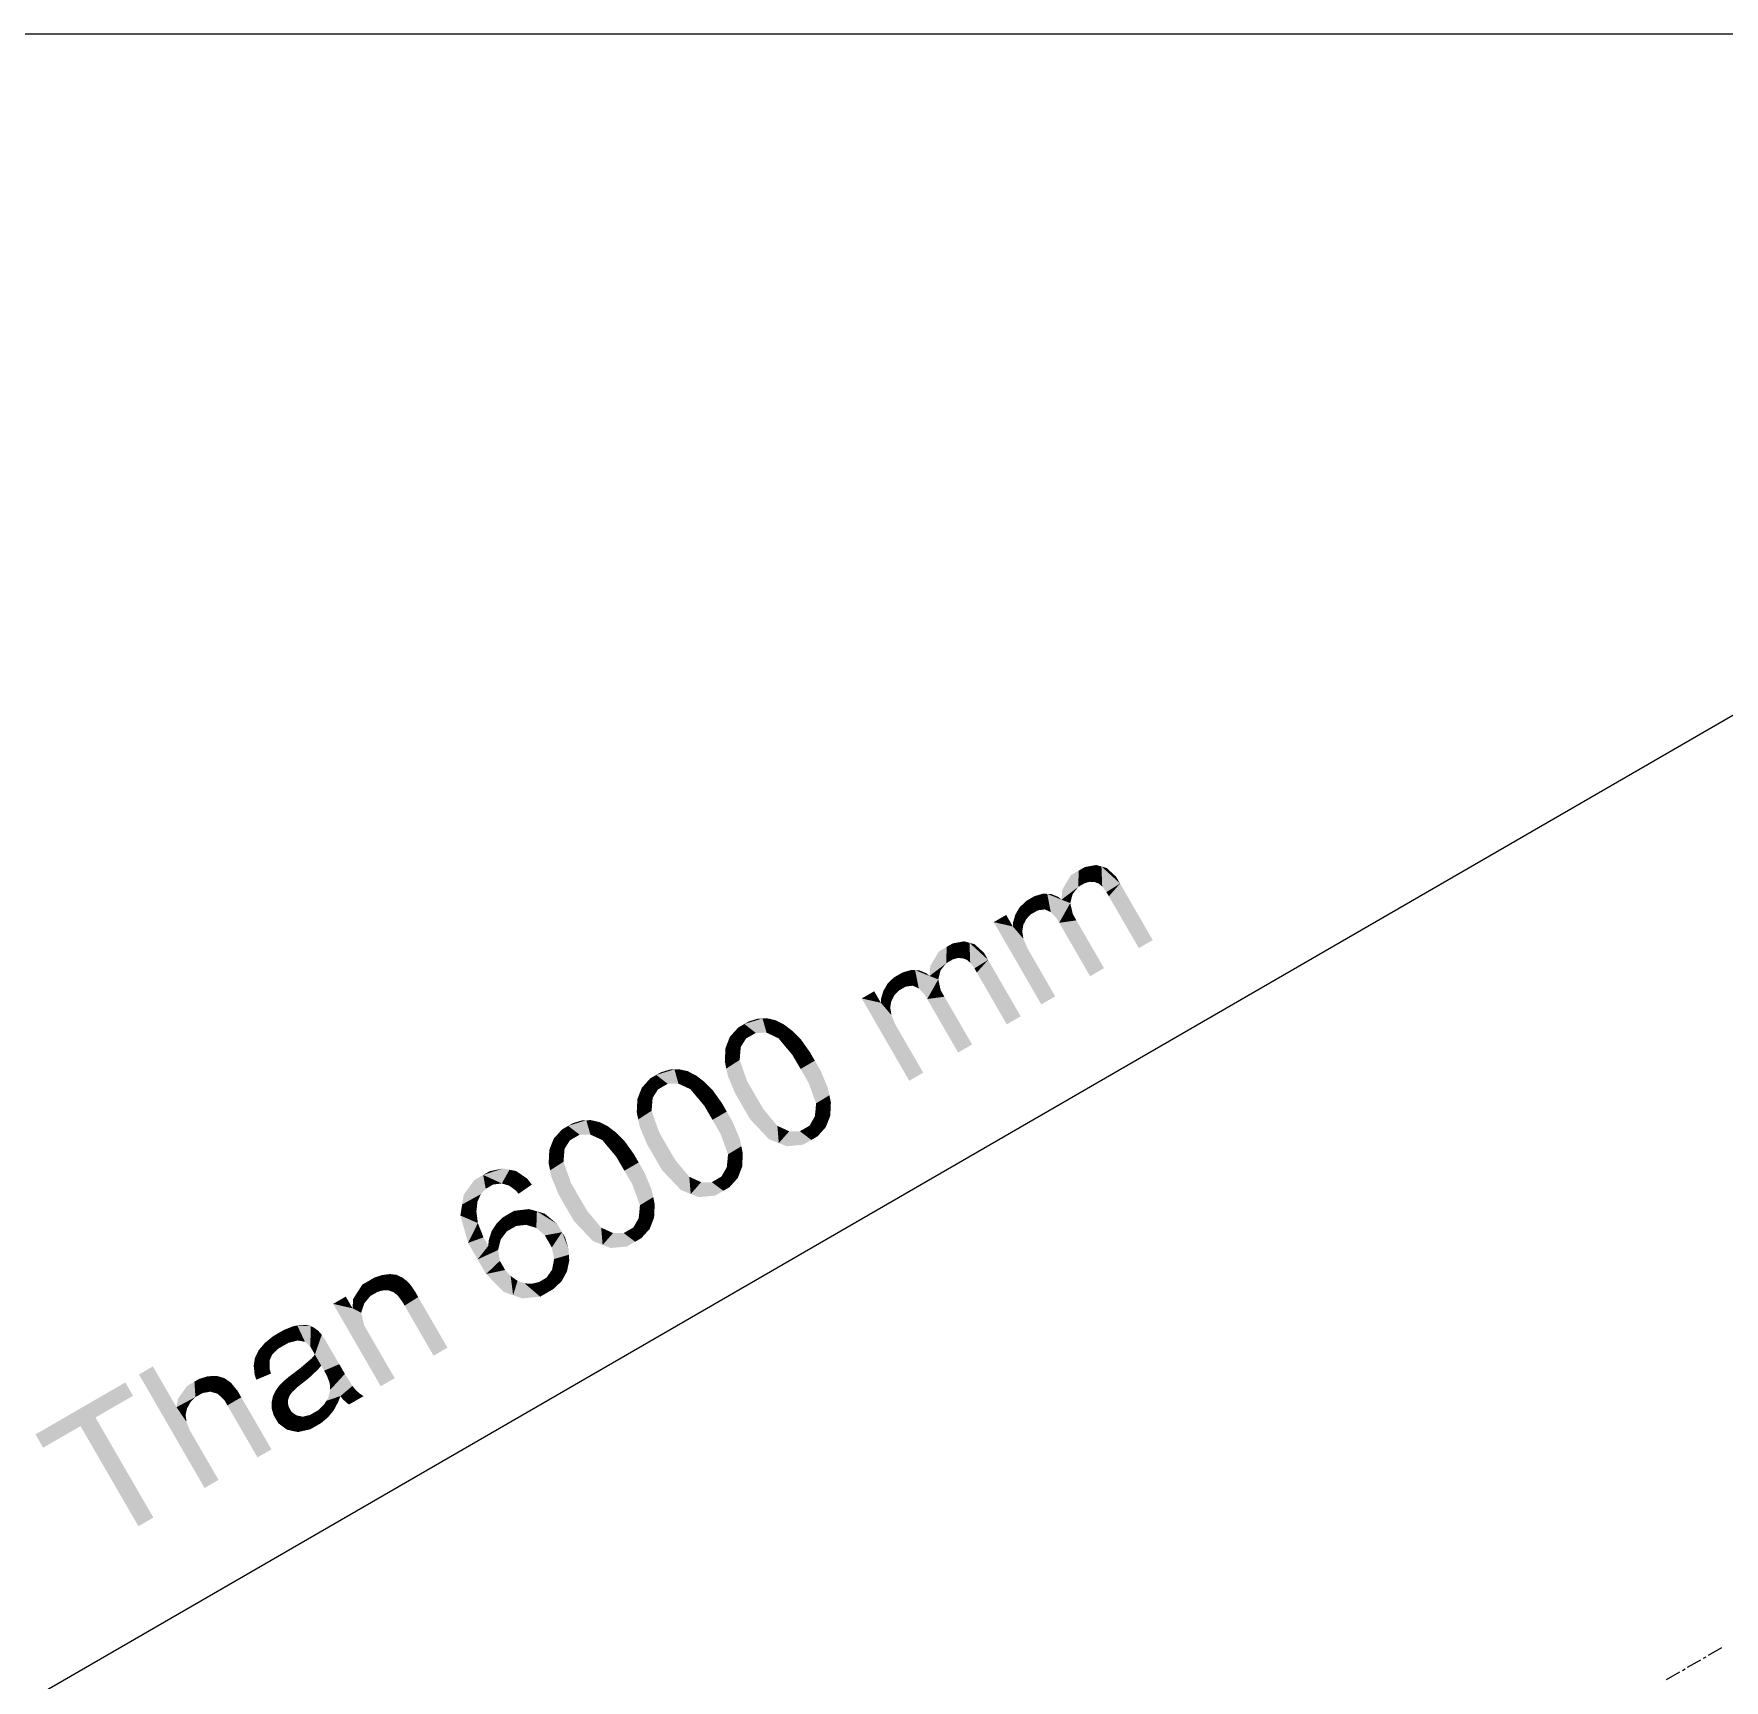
# Model space of a CAD drawing. Header units: millimetres. Extents: x 2 to 579, y 1 to 405.
# Drawn here: x 198.71 to 216.12, y 122.5 to 139.46 of the extents above; entities that cross this region are included whole.
import ezdxf

# ---------------------------------------------------------------- set-up
doc = ezdxf.new("R2010")
doc.units = ezdxf.units.MM
doc.linetypes.add('XKITLINE00', pattern=[0])
doc.layers.add('LinkedObject', color=7, linetype='Continuous', lineweight=0)

# ---------------------------------------------------------------- blocks, each defined once
blk = doc.blocks.new('*A4')
at = {"layer": 'LinkedObject'}
for points in [[(209.704, 130.881), (209.533, 130.875), (209.65, 130.896)], [(209.47, 130.838), (209.293, 130.539), (209.389, 130.792)], [(209.465, 130.67), (209.293, 130.539), (209.47, 130.838)], [(209.389, 130.792), (209.293, 130.539), (209.301, 130.642)], [(209.465, 130.67), (209.47, 130.838), (209.509, 130.696)], [(209.533, 130.875), (209.584, 130.723), (209.47, 130.838)], [(209.47, 130.838), (209.584, 130.723), (209.534, 130.71)], [(209.509, 130.696), (209.47, 130.838), (209.534, 130.71)], [(209.634, 130.721), (209.533, 130.875), (209.704, 130.881)], [(209.584, 130.723), (209.533, 130.875), (209.609, 130.722)], [(209.609, 130.722), (209.533, 130.875), (209.634, 130.721)], [(209.704, 130.881), (209.676, 130.705), (209.634, 130.721)], [(209.676, 130.705), (209.704, 130.881), (209.694, 130.69)], [(209.694, 130.69), (209.704, 130.881), (209.712, 130.675)], [(209.854, 130.777), (209.704, 130.881), (209.758, 130.865)], [(209.896, 130.705), (209.704, 130.881), (209.854, 130.777)], [(209.755, 130.617), (209.704, 130.881), (209.896, 130.705)], [(209.712, 130.675), (209.704, 130.881), (209.755, 130.617)], [(209.048, 130.429), (208.927, 130.524), (208.969, 130.549)], [(209.016, 130.576), (209.12, 130.439), (208.969, 130.549)], [(208.969, 130.549), (209.12, 130.439), (209.048, 130.429)], [(209.104, 130.601), (209.12, 130.439), (209.016, 130.576)], [(209.146, 130.599), (209.12, 130.439), (209.104, 130.601)], [(209.146, 130.599), (209.151, 130.425), (209.12, 130.439)], [(209.151, 130.425), (209.146, 130.599), (209.182, 130.411)], [(209.261, 130.567), (209.146, 130.599), (209.187, 130.597)], [(209.293, 130.539), (209.146, 130.599), (209.261, 130.567)], [(209.241, 130.349), (209.146, 130.599), (209.293, 130.539)], [(209.182, 130.411), (209.146, 130.599), (209.241, 130.349)], [(209.408, 130.597), (209.293, 130.539), (209.465, 130.67)], [(209.395, 130.551), (209.293, 130.539), (209.408, 130.597)], [(209.293, 130.539), (209.395, 130.551), (209.383, 130.504)], [(209.896, 130.705), (209.78, 130.574), (209.755, 130.617)], [(209.78, 130.574), (209.896, 130.705), (210.089, 130.04)], [(210.089, 130.04), (209.896, 130.705), (210.232, 130.123)], [(208.792, 130.263), (208.595, 130.308), (208.723, 130.382)], [(208.84, 130.424), (208.794, 130.306), (208.818, 130.386)], [(208.932, 130.341), (208.794, 130.306), (208.84, 130.424)], [(208.863, 130.462), (208.978, 130.389), (208.84, 130.424)], [(208.84, 130.424), (208.978, 130.389), (208.932, 130.341)], [(208.927, 130.524), (208.978, 130.389), (208.863, 130.462)], [(208.978, 130.389), (208.927, 130.524), (209.009, 130.406)], [(209.009, 130.406), (208.927, 130.524), (209.048, 130.429)], [(209.241, 130.349), (209.293, 130.539), (209.269, 130.301)], [(209.383, 130.504), (209.269, 130.301), (209.293, 130.539)], [(209.409, 130.392), (209.269, 130.301), (209.383, 130.504)], [(209.446, 130.326), (209.269, 130.301), (209.409, 130.392)], [(208.595, 130.308), (208.792, 130.263), (209.085, 129.46)], [(208.899, 130.279), (208.792, 130.263), (208.794, 130.306)], [(208.889, 130.211), (208.792, 130.263), (208.899, 130.279)], [(208.941, 130.041), (209.228, 129.543), (208.792, 130.263)], [(208.941, 130.041), (208.792, 130.263), (208.901, 130.136)], [(208.901, 130.136), (208.792, 130.263), (208.895, 130.173)], [(208.895, 130.173), (208.792, 130.263), (208.889, 130.211)], [(209.085, 129.46), (208.792, 130.263), (209.228, 129.543)], [(208.915, 130.31), (208.794, 130.306), (208.932, 130.341)], [(208.899, 130.279), (208.794, 130.306), (208.915, 130.31)], [(209.269, 130.301), (209.446, 130.326), (209.587, 129.751)], [(209.587, 129.751), (209.446, 130.326), (209.731, 129.834)], [(208.111, 130.053), (207.934, 129.753), (208.03, 130.006)], [(208.105, 129.884), (207.934, 129.753), (208.111, 130.053)], [(208.105, 129.884), (208.111, 130.053), (208.15, 129.91)], [(208.174, 130.089), (208.224, 129.938), (208.111, 130.053)], [(208.111, 130.053), (208.224, 129.938), (208.174, 129.924)], [(208.15, 129.91), (208.111, 130.053), (208.174, 129.924)], [(208.345, 130.095), (208.174, 130.089), (208.291, 130.11)], [(208.274, 129.936), (208.174, 130.089), (208.345, 130.095)], [(208.224, 129.938), (208.174, 130.089), (208.249, 129.937)], [(208.249, 129.937), (208.174, 130.089), (208.274, 129.936)], [(208.345, 130.095), (208.317, 129.92), (208.274, 129.936)], [(208.317, 129.92), (208.345, 130.095), (208.335, 129.905)], [(208.335, 129.905), (208.345, 130.095), (208.353, 129.89)], [(208.495, 129.992), (208.345, 130.095), (208.399, 130.08)], [(208.537, 129.919), (208.345, 130.095), (208.495, 129.992)], [(208.396, 129.832), (208.345, 130.095), (208.537, 129.919)], [(208.353, 129.89), (208.345, 130.095), (208.396, 129.832)], [(208.03, 130.006), (207.934, 129.753), (207.942, 129.856)], [(208.048, 129.812), (207.934, 129.753), (208.105, 129.884)], [(208.537, 129.919), (208.421, 129.789), (208.396, 129.832)], [(208.421, 129.789), (208.537, 129.919), (208.729, 129.255)], [(208.729, 129.255), (208.537, 129.919), (208.873, 129.338)], [(207.503, 129.676), (207.619, 129.603), (207.481, 129.638)], [(207.568, 129.739), (207.619, 129.603), (207.503, 129.676)], [(207.689, 129.644), (207.568, 129.739), (207.61, 129.763)], [(207.619, 129.603), (207.568, 129.739), (207.649, 129.621)], [(207.649, 129.621), (207.568, 129.739), (207.689, 129.644)], [(207.657, 129.79), (207.76, 129.653), (207.61, 129.763)], [(207.61, 129.763), (207.76, 129.653), (207.689, 129.644)], [(207.745, 129.815), (207.76, 129.653), (207.657, 129.79)], [(207.786, 129.813), (207.76, 129.653), (207.745, 129.815)], [(207.786, 129.813), (207.792, 129.639), (207.76, 129.653)], [(207.792, 129.639), (207.786, 129.813), (207.823, 129.625)], [(207.902, 129.781), (207.786, 129.813), (207.828, 129.811)], [(207.934, 129.753), (207.786, 129.813), (207.902, 129.781)], [(207.882, 129.563), (207.786, 129.813), (207.934, 129.753)], [(207.823, 129.625), (207.786, 129.813), (207.882, 129.563)], [(207.882, 129.563), (207.934, 129.753), (207.91, 129.516)], [(208.024, 129.718), (207.91, 129.516), (207.934, 129.753)], [(208.049, 129.606), (207.91, 129.516), (208.024, 129.718)], [(208.036, 129.765), (207.934, 129.753), (208.048, 129.812)], [(207.934, 129.753), (208.036, 129.765), (208.024, 129.718)], [(207.433, 129.477), (207.236, 129.522), (207.364, 129.596)], [(207.236, 129.522), (207.433, 129.477), (207.725, 128.674)], [(207.54, 129.493), (207.433, 129.477), (207.435, 129.52)], [(207.481, 129.638), (207.435, 129.52), (207.459, 129.6)], [(207.572, 129.555), (207.435, 129.52), (207.481, 129.638)], [(207.556, 129.524), (207.435, 129.52), (207.572, 129.555)], [(207.54, 129.493), (207.435, 129.52), (207.556, 129.524)], [(207.481, 129.638), (207.619, 129.603), (207.572, 129.555)], [(208.087, 129.54), (207.91, 129.516), (208.049, 129.606)], [(207.91, 129.516), (208.087, 129.54), (208.228, 128.965)], [(208.228, 128.965), (208.087, 129.54), (208.372, 129.048)], [(207.529, 129.425), (207.433, 129.477), (207.54, 129.493)], [(207.581, 129.255), (207.869, 128.758), (207.433, 129.477)], [(207.581, 129.255), (207.433, 129.477), (207.542, 129.35)], [(207.542, 129.35), (207.433, 129.477), (207.536, 129.388)], [(207.536, 129.388), (207.433, 129.477), (207.529, 129.425)], [(207.725, 128.674), (207.433, 129.477), (207.869, 128.758)], [(205.964, 129.222), (206.045, 129.11), (205.878, 129.127)], [(206.027, 129.259), (206.045, 129.11), (205.964, 129.222)], [(206.214, 129.316), (206.027, 129.259), (206.168, 129.314)], [(206.256, 129.169), (206.027, 129.259), (206.214, 129.316)], [(206.168, 129.314), (206.027, 129.259), (206.074, 129.286)], [(206.027, 129.259), (206.145, 129.167), (206.095, 129.138)], [(206.145, 129.167), (206.027, 129.259), (206.256, 129.169)], [(206.045, 129.11), (206.027, 129.259), (206.095, 129.138)], [(206.261, 129.318), (206.317, 129.141), (206.214, 129.316)], [(206.214, 129.316), (206.317, 129.141), (206.256, 129.169)], [(206.351, 129.297), (206.317, 129.141), (206.261, 129.318)], [(206.394, 129.274), (206.317, 129.141), (206.351, 129.297)], [(206.394, 129.274), (206.378, 129.112), (206.317, 129.141)], [(206.438, 129.252), (206.378, 129.112), (206.394, 129.274)], [(206.524, 129.186), (206.378, 129.112), (206.438, 129.252)], [(206.567, 129.142), (206.378, 129.112), (206.524, 129.186)], [(205.833, 129.01), (205.985, 128.964), (205.826, 128.876)], [(205.99, 129.022), (205.833, 129.01), (205.855, 129.068)], [(205.985, 128.964), (205.833, 129.01), (205.99, 129.022)], [(205.878, 129.127), (206.045, 129.11), (205.855, 129.068)], [(205.855, 129.068), (206.045, 129.11), (205.99, 129.022)], [(206.567, 129.142), (206.522, 128.94), (206.378, 129.112)], [(206.61, 129.099), (206.522, 128.94), (206.567, 129.142)], [(206.703, 128.968), (206.522, 128.94), (206.61, 129.099)], [(205.826, 128.876), (205.985, 128.964), (205.841, 128.8)], [(205.841, 128.8), (205.985, 128.964), (205.979, 128.889)], [(205.979, 128.889), (205.932, 128.545), (205.841, 128.8)], [(206.056, 128.67), (205.932, 128.545), (205.979, 128.889)], [(206.703, 128.968), (206.606, 128.796), (206.522, 128.94)], [(206.753, 128.881), (206.606, 128.796), (206.703, 128.968)], [(206.753, 128.881), (206.689, 128.652), (206.606, 128.796)], [(206.812, 128.779), (206.689, 128.652), (206.753, 128.881)], [(205.057, 128.698), (205.138, 128.586), (204.971, 128.602)], [(205.12, 128.734), (205.138, 128.586), (205.057, 128.698)], [(205.307, 128.792), (205.12, 128.734), (205.261, 128.79)], [(205.349, 128.644), (205.12, 128.734), (205.307, 128.792)], [(205.261, 128.79), (205.12, 128.734), (205.167, 128.761)], [(205.12, 128.734), (205.238, 128.643), (205.188, 128.614)], [(205.238, 128.643), (205.12, 128.734), (205.349, 128.644)], [(205.138, 128.586), (205.12, 128.734), (205.188, 128.614)], [(205.354, 128.793), (205.41, 128.616), (205.307, 128.792)], [(205.307, 128.792), (205.41, 128.616), (205.349, 128.644)], [(205.444, 128.773), (205.41, 128.616), (205.354, 128.793)], [(205.487, 128.75), (205.41, 128.616), (205.444, 128.773)], [(205.487, 128.75), (205.471, 128.588), (205.41, 128.616)], [(205.531, 128.728), (205.471, 128.588), (205.487, 128.75)], [(205.617, 128.662), (205.471, 128.588), (205.531, 128.728)], [(205.66, 128.618), (205.471, 128.588), (205.617, 128.662)], [(205.841, 128.8), (205.932, 128.545), (205.857, 128.724)], [(205.932, 128.545), (206.056, 128.67), (205.992, 128.442)], [(205.992, 128.442), (206.056, 128.67), (206.139, 128.527)], [(206.689, 128.652), (206.812, 128.779), (206.766, 128.442)], [(206.766, 128.442), (206.812, 128.779), (206.903, 128.525)], [(206.903, 128.525), (206.812, 128.779), (206.887, 128.6)], [(204.926, 128.486), (205.078, 128.439), (204.919, 128.352)], [(205.083, 128.498), (204.926, 128.486), (204.948, 128.544)], [(205.078, 128.439), (204.926, 128.486), (205.083, 128.498)], [(204.971, 128.602), (205.138, 128.586), (204.948, 128.544)], [(204.948, 128.544), (205.138, 128.586), (205.083, 128.498)], [(205.66, 128.618), (205.615, 128.416), (205.471, 128.588)], [(205.703, 128.575), (205.615, 128.416), (205.66, 128.618)], [(205.796, 128.444), (205.615, 128.416), (205.703, 128.575)], [(206.139, 128.527), (206.087, 128.277), (205.992, 128.442)], [(206.223, 128.382), (206.087, 128.277), (206.139, 128.527)], [(206.903, 128.525), (206.76, 128.374), (206.766, 128.442)], [(206.918, 128.449), (206.76, 128.374), (206.903, 128.525)], [(204.919, 128.352), (205.078, 128.439), (204.934, 128.276)], [(204.934, 128.276), (205.078, 128.439), (205.072, 128.365)], [(205.072, 128.365), (205.025, 128.021), (204.934, 128.276)], [(205.149, 128.146), (205.025, 128.021), (205.072, 128.365)], [(205.796, 128.444), (205.699, 128.272), (205.615, 128.416)], [(205.846, 128.357), (205.699, 128.272), (205.796, 128.444)], [(205.846, 128.357), (205.782, 128.128), (205.699, 128.272)], [(205.905, 128.254), (205.782, 128.128), (205.846, 128.357)], [(206.223, 128.382), (206.382, 128.033), (206.087, 128.277)], [(206.367, 128.21), (206.382, 128.033), (206.223, 128.382)], [(206.889, 128.256), (206.698, 128.212), (206.753, 128.307)], [(206.76, 128.374), (206.912, 128.315), (206.753, 128.307)], [(206.753, 128.307), (206.912, 128.315), (206.889, 128.256)], [(206.912, 128.315), (206.76, 128.374), (206.918, 128.449)], [(204.15, 128.173), (204.231, 128.061), (204.064, 128.078)], [(204.213, 128.21), (204.231, 128.061), (204.15, 128.173)], [(204.4, 128.268), (204.213, 128.21), (204.354, 128.266)], [(204.442, 128.12), (204.213, 128.21), (204.4, 128.268)], [(204.354, 128.266), (204.213, 128.21), (204.26, 128.237)], [(204.213, 128.21), (204.331, 128.119), (204.281, 128.09)], [(204.331, 128.119), (204.213, 128.21), (204.442, 128.12)], [(204.231, 128.061), (204.213, 128.21), (204.281, 128.09)], [(204.447, 128.269), (204.503, 128.092), (204.4, 128.268)], [(204.4, 128.268), (204.503, 128.092), (204.442, 128.12)], [(204.537, 128.248), (204.503, 128.092), (204.447, 128.269)], [(204.58, 128.226), (204.503, 128.092), (204.537, 128.248)], [(204.58, 128.226), (204.564, 128.064), (204.503, 128.092)], [(204.624, 128.204), (204.564, 128.064), (204.58, 128.226)], [(204.71, 128.138), (204.564, 128.064), (204.624, 128.204)], [(204.753, 128.094), (204.564, 128.064), (204.71, 128.138)], [(204.934, 128.276), (205.025, 128.021), (204.95, 128.2)], [(205.025, 128.021), (205.149, 128.146), (205.085, 127.917)], [(205.085, 127.917), (205.149, 128.146), (205.232, 128.002)], [(205.782, 128.128), (205.905, 128.254), (205.859, 127.917)], [(205.859, 127.917), (205.905, 128.254), (205.996, 128)], [(205.996, 128), (205.905, 128.254), (205.98, 128.076)], [(206.087, 128.277), (206.382, 128.033), (206.282, 128.072)], [(206.382, 128.033), (206.367, 128.21), (206.428, 128.182)], [(206.489, 128.154), (206.382, 128.033), (206.428, 128.182)], [(206.489, 128.154), (206.717, 128.065), (206.382, 128.033)], [(206.599, 128.155), (206.717, 128.065), (206.489, 128.154)], [(206.717, 128.065), (206.599, 128.155), (206.649, 128.183)], [(206.698, 128.212), (206.717, 128.065), (206.649, 128.183)], [(206.867, 128.198), (206.698, 128.212), (206.889, 128.256)], [(206.781, 128.102), (206.698, 128.212), (206.867, 128.198)], [(206.717, 128.065), (206.698, 128.212), (206.781, 128.102)], [(204.019, 127.961), (204.171, 127.915), (204.012, 127.827)], [(204.176, 127.974), (204.019, 127.961), (204.041, 128.02)], [(204.171, 127.915), (204.019, 127.961), (204.176, 127.974)], [(204.064, 128.078), (204.231, 128.061), (204.041, 128.02)], [(204.041, 128.02), (204.231, 128.061), (204.176, 127.974)], [(204.753, 128.094), (204.708, 127.892), (204.564, 128.064)], [(204.796, 128.05), (204.708, 127.892), (204.753, 128.094)], [(204.889, 127.92), (204.708, 127.892), (204.796, 128.05)], [(205.232, 128.002), (205.18, 127.753), (205.085, 127.917)], [(205.316, 127.858), (205.18, 127.753), (205.232, 128.002)], [(205.996, 128), (205.853, 127.85), (205.859, 127.917)], [(206.011, 127.925), (205.853, 127.85), (205.996, 128)], [(206.382, 128.033), (206.717, 128.065), (206.465, 128)], [(206.465, 128), (206.717, 128.065), (206.633, 128.016)], [(203.543, 127.771), (203.338, 127.705), (203.407, 127.744)], [(203.609, 127.758), (203.338, 127.705), (203.543, 127.771)], [(203.53, 127.617), (203.338, 127.705), (203.609, 127.758)], [(203.53, 127.617), (203.609, 127.758), (203.577, 127.603)], [(203.609, 127.758), (203.606, 127.594), (203.577, 127.603)], [(203.606, 127.594), (203.609, 127.758), (203.669, 127.548)], [(203.79, 127.668), (203.609, 127.758), (203.676, 127.745)], [(203.669, 127.548), (203.609, 127.758), (203.79, 127.668)], [(204.012, 127.827), (204.171, 127.915), (204.027, 127.752)], [(204.027, 127.752), (204.171, 127.915), (204.165, 127.84)], [(204.165, 127.84), (204.118, 127.497), (204.027, 127.752)], [(204.242, 127.622), (204.118, 127.497), (204.165, 127.84)], [(204.889, 127.92), (204.792, 127.748), (204.708, 127.892)], [(204.939, 127.833), (204.792, 127.748), (204.889, 127.92)], [(204.939, 127.833), (204.875, 127.604), (204.792, 127.748)], [(204.998, 127.73), (204.875, 127.604), (204.939, 127.833)], [(205.316, 127.858), (205.475, 127.508), (205.18, 127.753)], [(205.46, 127.686), (205.475, 127.508), (205.316, 127.858)], [(205.982, 127.732), (205.791, 127.688), (205.846, 127.783)], [(205.853, 127.85), (206.005, 127.791), (205.846, 127.783)], [(205.846, 127.783), (206.005, 127.791), (205.982, 127.732)], [(206.005, 127.791), (205.853, 127.85), (206.011, 127.925)], [(203.338, 127.705), (203.121, 127.4), (203.246, 127.651)], [(203.364, 127.562), (203.121, 127.4), (203.338, 127.705)], [(203.246, 127.651), (203.121, 127.4), (203.137, 127.499)], [(203.338, 127.705), (203.441, 127.606), (203.398, 127.581)], [(203.441, 127.606), (203.338, 127.705), (203.53, 127.617)], [(203.364, 127.562), (203.338, 127.705), (203.398, 127.581)], [(203.669, 127.548), (203.79, 127.668), (203.703, 127.511)], [(203.703, 127.511), (203.79, 127.668), (203.839, 127.605)], [(204.027, 127.752), (204.118, 127.497), (204.043, 127.676)], [(204.118, 127.497), (204.242, 127.622), (204.178, 127.393)], [(204.178, 127.393), (204.242, 127.622), (204.325, 127.478)], [(204.875, 127.604), (204.998, 127.73), (204.952, 127.393)], [(204.952, 127.393), (204.998, 127.73), (205.089, 127.476)], [(205.089, 127.476), (204.998, 127.73), (205.073, 127.552)], [(205.18, 127.753), (205.475, 127.508), (205.375, 127.548)], [(205.475, 127.508), (205.46, 127.686), (205.521, 127.658)], [(205.582, 127.63), (205.475, 127.508), (205.521, 127.658)], [(205.582, 127.63), (205.81, 127.541), (205.475, 127.508)], [(205.692, 127.63), (205.81, 127.541), (205.582, 127.63)], [(205.81, 127.541), (205.692, 127.63), (205.742, 127.659)], [(205.791, 127.688), (205.81, 127.541), (205.742, 127.659)], [(205.96, 127.674), (205.791, 127.688), (205.982, 127.732)], [(205.874, 127.578), (205.791, 127.688), (205.96, 127.674)], [(205.81, 127.541), (205.791, 127.688), (205.874, 127.578)], [(203.279, 127.429), (203.103, 127.287), (203.121, 127.4)], [(203.268, 127.326), (203.103, 127.287), (203.279, 127.429)], [(203.314, 127.507), (203.121, 127.4), (203.364, 127.562)], [(203.299, 127.473), (203.121, 127.4), (203.314, 127.507)], [(203.121, 127.4), (203.299, 127.473), (203.279, 127.429)], [(204.325, 127.478), (204.273, 127.229), (204.178, 127.393)], [(204.409, 127.334), (204.273, 127.229), (204.325, 127.478)], [(205.089, 127.476), (204.946, 127.326), (204.952, 127.393)], [(205.104, 127.401), (204.946, 127.326), (205.089, 127.476)], [(205.475, 127.508), (205.81, 127.541), (205.558, 127.476)], [(205.558, 127.476), (205.81, 127.541), (205.726, 127.492)], [(203.276, 127.268), (203.103, 127.287), (203.268, 127.326)], [(203.283, 127.209), (203.183, 127.005), (203.103, 127.287)], [(203.283, 127.209), (203.103, 127.287), (203.276, 127.268)], [(203.544, 127.27), (203.629, 127.151), (203.477, 127.205)], [(203.679, 127.179), (203.544, 127.27), (203.585, 127.294)], [(203.629, 127.151), (203.544, 127.27), (203.679, 127.179)], [(203.657, 127.335), (203.78, 127.191), (203.585, 127.294)], [(203.585, 127.294), (203.78, 127.191), (203.679, 127.179)], [(203.81, 127.353), (203.78, 127.191), (203.657, 127.335)], [(203.891, 127.33), (203.78, 127.191), (203.81, 127.353)], [(203.78, 127.191), (203.891, 127.33), (203.833, 127.175)], [(203.891, 127.33), (203.885, 127.159), (203.833, 127.175)], [(203.885, 127.159), (203.891, 127.33), (203.973, 127.082)], [(204.102, 127.198), (203.891, 127.33), (203.972, 127.306)], [(204.15, 127.115), (203.891, 127.33), (204.102, 127.198)], [(203.973, 127.082), (203.891, 127.33), (204.15, 127.115)], [(204.409, 127.334), (204.568, 126.984), (204.273, 127.229)], [(204.553, 127.162), (204.568, 126.984), (204.409, 127.334)], [(205.075, 127.208), (204.884, 127.163), (204.939, 127.259)], [(204.946, 127.326), (205.098, 127.267), (204.939, 127.259)], [(204.939, 127.259), (205.098, 127.267), (205.075, 127.208)], [(205.098, 127.267), (204.946, 127.326), (205.104, 127.401)], [(203.341, 127.062), (203.183, 127.005), (203.283, 127.209)], [(203.341, 127.062), (203.281, 126.835), (203.183, 127.005)], [(203.391, 126.974), (203.281, 126.835), (203.341, 127.062)], [(203.45, 127.165), (203.391, 126.974), (203.424, 127.124)], [(203.581, 127.123), (203.391, 126.974), (203.45, 127.165)], [(203.424, 127.124), (203.391, 126.974), (203.394, 127.029)], [(203.518, 127.04), (203.391, 126.974), (203.581, 127.123)], [(203.477, 127.205), (203.629, 127.151), (203.45, 127.165)], [(203.45, 127.165), (203.629, 127.151), (203.581, 127.123)], [(203.973, 127.082), (204.15, 127.115), (204.008, 127.021)], [(204.15, 127.115), (204.044, 126.958), (204.008, 127.021)], [(204.044, 126.958), (204.15, 127.115), (204.069, 126.839)], [(204.069, 126.839), (204.15, 127.115), (204.221, 126.883)], [(204.217, 126.944), (204.15, 127.115), (204.182, 127.06)], [(204.221, 126.883), (204.15, 127.115), (204.217, 126.944)], [(204.273, 127.229), (204.568, 126.984), (204.468, 127.024)], [(204.568, 126.984), (204.553, 127.162), (204.614, 127.134)], [(204.675, 127.106), (204.568, 126.984), (204.614, 127.134)], [(204.675, 127.106), (204.903, 127.017), (204.568, 126.984)], [(204.785, 127.106), (204.903, 127.017), (204.675, 127.106)], [(204.903, 127.017), (204.785, 127.106), (204.835, 127.135)], [(204.884, 127.163), (204.903, 127.017), (204.835, 127.135)], [(205.053, 127.149), (204.884, 127.163), (205.075, 127.208)], [(204.967, 127.054), (204.884, 127.163), (205.053, 127.149)], [(204.903, 127.017), (204.884, 127.163), (204.967, 127.054)], [(203.281, 126.835), (203.391, 126.974), (203.491, 126.931)], [(203.491, 126.931), (203.368, 126.684), (203.281, 126.835)], [(203.51, 126.82), (203.368, 126.684), (203.491, 126.931)], [(203.505, 126.985), (203.391, 126.974), (203.518, 127.04)], [(203.391, 126.974), (203.505, 126.985), (203.491, 126.931)], [(204.568, 126.984), (204.903, 127.017), (204.651, 126.952)], [(204.651, 126.952), (204.903, 127.017), (204.819, 126.968)], [(203.368, 126.684), (203.51, 126.82), (203.543, 126.763)], [(203.564, 126.726), (203.368, 126.684), (203.543, 126.763)], [(203.564, 126.726), (203.646, 126.466), (203.368, 126.684)], [(203.621, 126.664), (203.646, 126.466), (203.564, 126.726)], [(204.174, 126.662), (203.989, 126.646), (204.047, 126.728)], [(204.058, 126.784), (204.201, 126.712), (204.047, 126.728)], [(204.047, 126.728), (204.201, 126.712), (204.174, 126.662)], [(204.221, 126.883), (204.058, 126.784), (204.069, 126.839)], [(204.224, 126.822), (204.058, 126.784), (204.221, 126.883)], [(204.201, 126.712), (204.058, 126.784), (204.224, 126.822)], [(202.181, 126.626), (201.999, 126.428), (202.093, 126.575)], [(202.176, 126.458), (201.999, 126.428), (202.181, 126.626)], [(202.176, 126.458), (202.181, 126.626), (202.222, 126.484)], [(202.219, 126.648), (202.308, 126.516), (202.181, 126.626)], [(202.181, 126.626), (202.308, 126.516), (202.251, 126.501)], [(202.222, 126.484), (202.181, 126.626), (202.251, 126.501)], [(202.298, 126.674), (202.308, 126.516), (202.219, 126.648)], [(202.337, 126.679), (202.308, 126.516), (202.298, 126.674)], [(202.308, 126.516), (202.337, 126.679), (202.337, 126.516)], [(202.446, 126.676), (202.337, 126.679), (202.377, 126.684)], [(202.337, 126.679), (202.366, 126.515), (202.337, 126.516)], [(202.475, 126.662), (202.337, 126.679), (202.446, 126.676)], [(202.415, 126.497), (202.337, 126.679), (202.475, 126.662)], [(202.366, 126.515), (202.337, 126.679), (202.415, 126.497)], [(202.475, 126.662), (202.436, 126.48), (202.415, 126.497)], [(202.504, 126.649), (202.436, 126.48), (202.475, 126.662)], [(202.557, 126.609), (202.436, 126.48), (202.504, 126.649)], [(202.436, 126.48), (202.557, 126.609), (202.457, 126.464)], [(202.457, 126.464), (202.557, 126.609), (202.581, 126.582)], [(202.581, 126.582), (202.503, 126.403), (202.457, 126.464)], [(202.596, 126.564), (202.503, 126.403), (202.581, 126.582)], [(202.641, 126.497), (202.503, 126.403), (202.596, 126.564)], [(203.368, 126.684), (203.646, 126.466), (203.551, 126.499)], [(203.656, 126.639), (203.646, 126.466), (203.621, 126.664)], [(203.646, 126.466), (203.656, 126.639), (203.692, 126.614)], [(203.692, 126.614), (203.925, 126.451), (203.646, 126.466)], [(203.765, 126.588), (203.925, 126.451), (203.692, 126.614)], [(203.804, 126.586), (203.925, 126.451), (203.765, 126.588)], [(203.842, 126.585), (203.925, 126.451), (203.804, 126.586)], [(203.912, 126.602), (204.015, 126.503), (203.842, 126.585)], [(203.842, 126.585), (204.015, 126.503), (203.925, 126.451)], [(204.015, 126.503), (203.912, 126.602), (203.944, 126.62)], [(203.989, 126.646), (204.015, 126.503), (203.944, 126.62)], [(204.147, 126.613), (203.989, 126.646), (204.174, 126.662)], [(204.067, 126.534), (203.989, 126.646), (204.147, 126.613)], [(204.015, 126.503), (203.989, 126.646), (204.067, 126.534)], [(201.993, 126.331), (201.793, 126.377), (201.923, 126.452)], [(201.793, 126.377), (202.159, 126.075), (202.283, 125.529)], [(202.159, 126.075), (201.793, 126.377), (202.112, 126.157)], [(202.082, 126.286), (201.793, 126.377), (201.993, 126.331)], [(202.112, 126.157), (201.793, 126.377), (202.082, 126.286)], [(201.999, 126.428), (202.114, 126.383), (201.993, 126.331)], [(201.993, 126.331), (202.114, 126.383), (202.082, 126.286)], [(202.114, 126.383), (201.999, 126.428), (202.176, 126.458)], [(202.641, 126.497), (202.529, 126.359), (202.503, 126.403)], [(202.669, 126.447), (202.529, 126.359), (202.641, 126.497)], [(202.529, 126.359), (202.669, 126.447), (202.827, 125.843)], [(202.827, 125.843), (202.669, 126.447), (202.97, 125.926)], [(203.646, 126.466), (203.925, 126.451), (203.74, 126.433)], [(201.178, 126.046), (201.058, 125.937), (201.091, 125.976)], [(201.23, 125.917), (201.058, 125.937), (201.178, 126.046)], [(201.233, 126.078), (201.335, 125.977), (201.178, 126.046)], [(201.23, 125.917), (201.178, 126.046), (201.281, 125.946)], [(201.281, 125.946), (201.178, 126.046), (201.335, 125.977)], [(201.424, 126.154), (201.233, 126.078), (201.383, 126.147)], [(201.43, 126), (201.233, 126.078), (201.424, 126.154)], [(201.383, 126.147), (201.233, 126.078), (201.287, 126.109)], [(201.335, 125.977), (201.233, 126.078), (201.43, 126)], [(201.533, 126.157), (201.424, 126.154), (201.465, 126.161)], [(201.561, 126.147), (201.424, 126.154), (201.533, 126.157)], [(201.43, 126), (201.424, 126.154), (201.472, 125.992)], [(201.472, 125.992), (201.424, 126.154), (201.503, 125.986)], [(201.424, 126.154), (201.559, 125.936), (201.503, 125.986)], [(201.561, 126.147), (201.559, 125.936), (201.424, 126.154)], [(201.588, 126.137), (201.559, 125.936), (201.561, 126.147)], [(201.638, 126.101), (201.559, 125.936), (201.588, 126.137)], [(201.662, 126.075), (201.559, 125.936), (201.638, 126.101)], [(201.559, 125.936), (201.662, 126.075), (201.676, 126.059)], [(201.559, 125.936), (201.676, 126.059), (201.584, 125.892)], [(201.584, 125.892), (201.676, 126.059), (201.586, 125.888)], [(201.586, 125.888), (201.676, 126.059), (201.597, 125.869)], [(201.597, 125.869), (201.676, 126.059), (201.605, 125.854)], [(201.605, 125.854), (201.676, 126.059), (201.67, 125.742)], [(201.718, 125.995), (201.67, 125.742), (201.676, 126.059)], [(202.283, 125.529), (202.159, 126.075), (202.427, 125.612)], [(201.152, 125.825), (200.981, 125.778), (201.166, 125.856)], [(200.987, 125.818), (201.166, 125.856), (200.981, 125.778)], [(201.025, 125.898), (201.166, 125.856), (200.987, 125.818)], [(201.058, 125.937), (201.166, 125.856), (201.025, 125.898)], [(201.166, 125.856), (201.058, 125.937), (201.23, 125.917)], [(201.605, 125.854), (201.67, 125.742), (201.572, 125.816)], [(201.745, 125.947), (201.67, 125.742), (201.718, 125.995)], [(201.745, 125.947), (201.7, 125.689), (201.67, 125.742)], [(201.856, 125.756), (201.7, 125.689), (201.745, 125.947)], [(200.18, 125.313), (199.794, 125.65), (199.937, 125.733)], [(200.981, 125.778), (201.002, 125.596), (200.975, 125.738)], [(200.975, 125.738), (201.002, 125.596), (200.985, 125.647)], [(201.138, 125.793), (200.981, 125.778), (201.152, 125.825)], [(201.138, 125.793), (201.002, 125.596), (200.981, 125.778)], [(201.138, 125.71), (201.002, 125.596), (201.138, 125.793)], [(201.002, 125.596), (201.138, 125.71), (201.153, 125.659)], [(201.458, 125.718), (201.539, 125.609), (201.378, 125.657)], [(201.572, 125.816), (201.67, 125.742), (201.458, 125.718)], [(201.458, 125.718), (201.67, 125.742), (201.539, 125.609)], [(201.539, 125.609), (201.67, 125.742), (201.64, 125.704)], [(201.856, 125.756), (201.727, 125.642), (201.7, 125.689)], [(201.727, 125.642), (201.856, 125.756), (201.757, 125.563)], [(201.757, 125.563), (201.856, 125.756), (201.914, 125.656)], [(199.346, 125.207), (198.728, 125.033), (199.653, 125.568)], [(199.346, 125.207), (199.653, 125.568), (199.733, 125.431)], [(199.794, 125.65), (200.18, 125.313), (200.469, 124.481)], [(200.365, 125.576), (200.18, 125.313), (200.289, 125.532)], [(200.375, 125.417), (200.18, 125.313), (200.365, 125.576)], [(200.289, 125.532), (200.18, 125.313), (200.196, 125.401)], [(200.412, 125.603), (200.529, 125.473), (200.365, 125.576)], [(200.365, 125.576), (200.529, 125.473), (200.45, 125.459)], [(200.375, 125.417), (200.365, 125.576), (200.407, 125.435)], [(200.407, 125.435), (200.365, 125.576), (200.45, 125.459)], [(200.504, 125.632), (200.529, 125.473), (200.412, 125.603)], [(200.55, 125.633), (200.529, 125.473), (200.504, 125.632)], [(200.55, 125.633), (200.567, 125.462), (200.529, 125.473)], [(200.595, 125.635), (200.567, 125.462), (200.55, 125.633)], [(200.567, 125.462), (200.595, 125.635), (200.604, 125.451)], [(200.708, 125.588), (200.595, 125.635), (200.674, 125.612)], [(200.604, 125.451), (200.595, 125.635), (200.708, 125.588)], [(200.708, 125.588), (200.673, 125.386), (200.604, 125.451)], [(200.742, 125.564), (200.673, 125.386), (200.708, 125.588)], [(200.811, 125.478), (200.673, 125.386), (200.742, 125.564)], [(201.239, 125.537), (201.345, 125.433), (201.201, 125.484)], [(201.263, 125.562), (201.345, 125.433), (201.239, 125.537)], [(201.281, 125.58), (201.373, 125.47), (201.263, 125.562)], [(201.345, 125.433), (201.263, 125.562), (201.359, 125.452)], [(201.359, 125.452), (201.263, 125.562), (201.373, 125.47)], [(201.338, 125.627), (201.427, 125.521), (201.281, 125.58)], [(201.281, 125.58), (201.427, 125.521), (201.373, 125.47)], [(201.378, 125.657), (201.467, 125.553), (201.338, 125.627)], [(201.338, 125.627), (201.467, 125.553), (201.427, 125.521)], [(201.378, 125.657), (201.539, 125.609), (201.467, 125.553)], [(201.992, 125.532), (201.868, 125.428), (201.723, 125.378)], [(201.744, 125.415), (201.992, 125.532), (201.723, 125.378)], [(201.744, 125.415), (201.914, 125.656), (201.992, 125.532)], [(201.763, 125.492), (201.914, 125.656), (201.744, 125.415)], [(201.914, 125.656), (201.76, 125.532), (201.757, 125.563)], [(201.76, 125.532), (201.914, 125.656), (201.763, 125.492)], [(201.868, 125.428), (201.992, 125.532), (201.888, 125.4)], [(201.888, 125.4), (201.992, 125.532), (202.011, 125.508)], [(202.011, 125.508), (201.933, 125.356), (201.888, 125.4)], [(202.031, 125.484), (201.933, 125.356), (202.011, 125.508)], [(200.325, 125.366), (200.18, 125.313), (200.375, 125.417)], [(200.307, 125.333), (200.18, 125.313), (200.325, 125.366)], [(200.288, 125.3), (200.18, 125.313), (200.307, 125.333)], [(200.847, 125.415), (200.673, 125.386), (200.811, 125.478)], [(200.673, 125.386), (200.847, 125.415), (200.704, 125.332)], [(200.704, 125.332), (200.847, 125.415), (201.014, 124.796)], [(201.014, 124.796), (200.847, 125.415), (201.158, 124.879)], [(201.173, 125.427), (201.329, 125.372), (201.16, 125.364)], [(201.16, 125.33), (201.329, 125.372), (201.328, 125.351)], [(201.16, 125.364), (201.329, 125.372), (201.16, 125.33)], [(201.328, 125.351), (201.198, 125.2), (201.16, 125.33)], [(201.16, 125.33), (201.198, 125.2), (201.161, 125.296)], [(201.33, 125.393), (201.173, 125.427), (201.187, 125.455)], [(201.329, 125.372), (201.173, 125.427), (201.33, 125.393)], [(201.201, 125.484), (201.345, 125.433), (201.187, 125.455)], [(201.187, 125.455), (201.345, 125.433), (201.33, 125.393)], [(201.338, 125.311), (201.198, 125.2), (201.328, 125.351)], [(201.769, 125.244), (201.638, 125.281), (201.701, 125.342)], [(201.868, 125.428), (201.701, 125.342), (201.723, 125.378)], [(201.847, 125.371), (201.701, 125.342), (201.868, 125.428)], [(201.798, 125.279), (201.701, 125.342), (201.847, 125.371)], [(201.769, 125.244), (201.701, 125.342), (201.798, 125.279)], [(202.031, 125.484), (201.957, 125.341), (201.933, 125.356)], [(202.079, 125.444), (201.957, 125.341), (202.031, 125.484)], [(201.957, 125.341), (202.079, 125.444), (202.107, 125.427)], [(199.346, 125.207), (199.192, 125.118), (198.728, 125.033)], [(199.192, 125.118), (199.346, 125.207), (199.788, 124.087)], [(199.788, 124.087), (199.346, 125.207), (199.942, 124.176)], [(200.18, 125.313), (200.283, 125.162), (200.316, 125.077)], [(200.283, 125.162), (200.18, 125.313), (200.279, 125.197)], [(200.279, 125.197), (200.18, 125.313), (200.274, 125.232)], [(200.274, 125.232), (200.18, 125.313), (200.288, 125.3)], [(200.469, 124.481), (200.18, 125.313), (200.316, 125.077)], [(201.161, 125.296), (201.198, 125.2), (201.18, 125.231)], [(201.198, 125.2), (201.338, 125.311), (201.349, 125.293)], [(201.365, 125.264), (201.198, 125.2), (201.349, 125.293)], [(201.198, 125.2), (201.365, 125.264), (201.229, 125.147)], [(201.229, 125.147), (201.365, 125.264), (201.316, 125.082)], [(201.316, 125.082), (201.365, 125.264), (201.373, 125.069)], [(201.373, 125.069), (201.365, 125.264), (201.415, 125.229)], [(201.415, 125.229), (201.43, 125.057), (201.373, 125.069)], [(201.447, 125.222), (201.43, 125.057), (201.415, 125.229)], [(201.48, 125.215), (201.43, 125.057), (201.447, 125.222)], [(201.43, 125.057), (201.48, 125.215), (201.557, 125.085)], [(201.627, 125.125), (201.48, 125.215), (201.555, 125.233)], [(201.557, 125.085), (201.48, 125.215), (201.627, 125.125)], [(201.596, 125.257), (201.669, 125.149), (201.555, 125.233)], [(201.555, 125.233), (201.669, 125.149), (201.627, 125.125)], [(201.638, 125.281), (201.669, 125.149), (201.596, 125.257)], [(201.74, 125.209), (201.638, 125.281), (201.769, 125.244)], [(201.669, 125.149), (201.638, 125.281), (201.74, 125.209)], [(198.728, 125.033), (199.192, 125.118), (198.807, 124.896)], [(200.345, 125.027), (200.469, 124.481), (200.316, 125.077)], [(200.469, 124.481), (200.345, 125.027), (200.613, 124.564)]]:
    blk.add_hatch(color=7, dxfattribs=at).paths.add_polyline_path(points, flags=17)
at = {"layer": 'LinkedObject', "color": 2, "linetype": 'XKITLINE00', "lineweight": 0}
blk.add_line((161.719, 139.455), (245.872, 139.455), dxfattribs=at)
at = {"layer": 'LinkedObject', "color": 6, "linetype": 'XKITLINE00', "lineweight": 0}
blk.add_line((177.585, 110.118), (218.979, 134.042), dxfattribs=at)
at = {"layer": 'LinkedObject', "color": 9, "linetype": 'XKITLINE00', "lineweight": 0}
for p, q in [((215.74, 122.635), (215.875, 122.713)), ((215.902, 122.729), (215.929, 122.744)), ((215.956, 122.76), (216.091, 122.838)), ((215.523, 122.51), (215.659, 122.588)), ((215.686, 122.603), (215.713, 122.619))]:
    blk.add_line(p, q, dxfattribs=at)

msp = doc.modelspace()

# ---------------------------------------------------------------- block references
at = {"lineweight": 0}
msp.add_blockref('*A4', (0, 0), dxfattribs=at)

doc.saveas('drawing.dxf')
